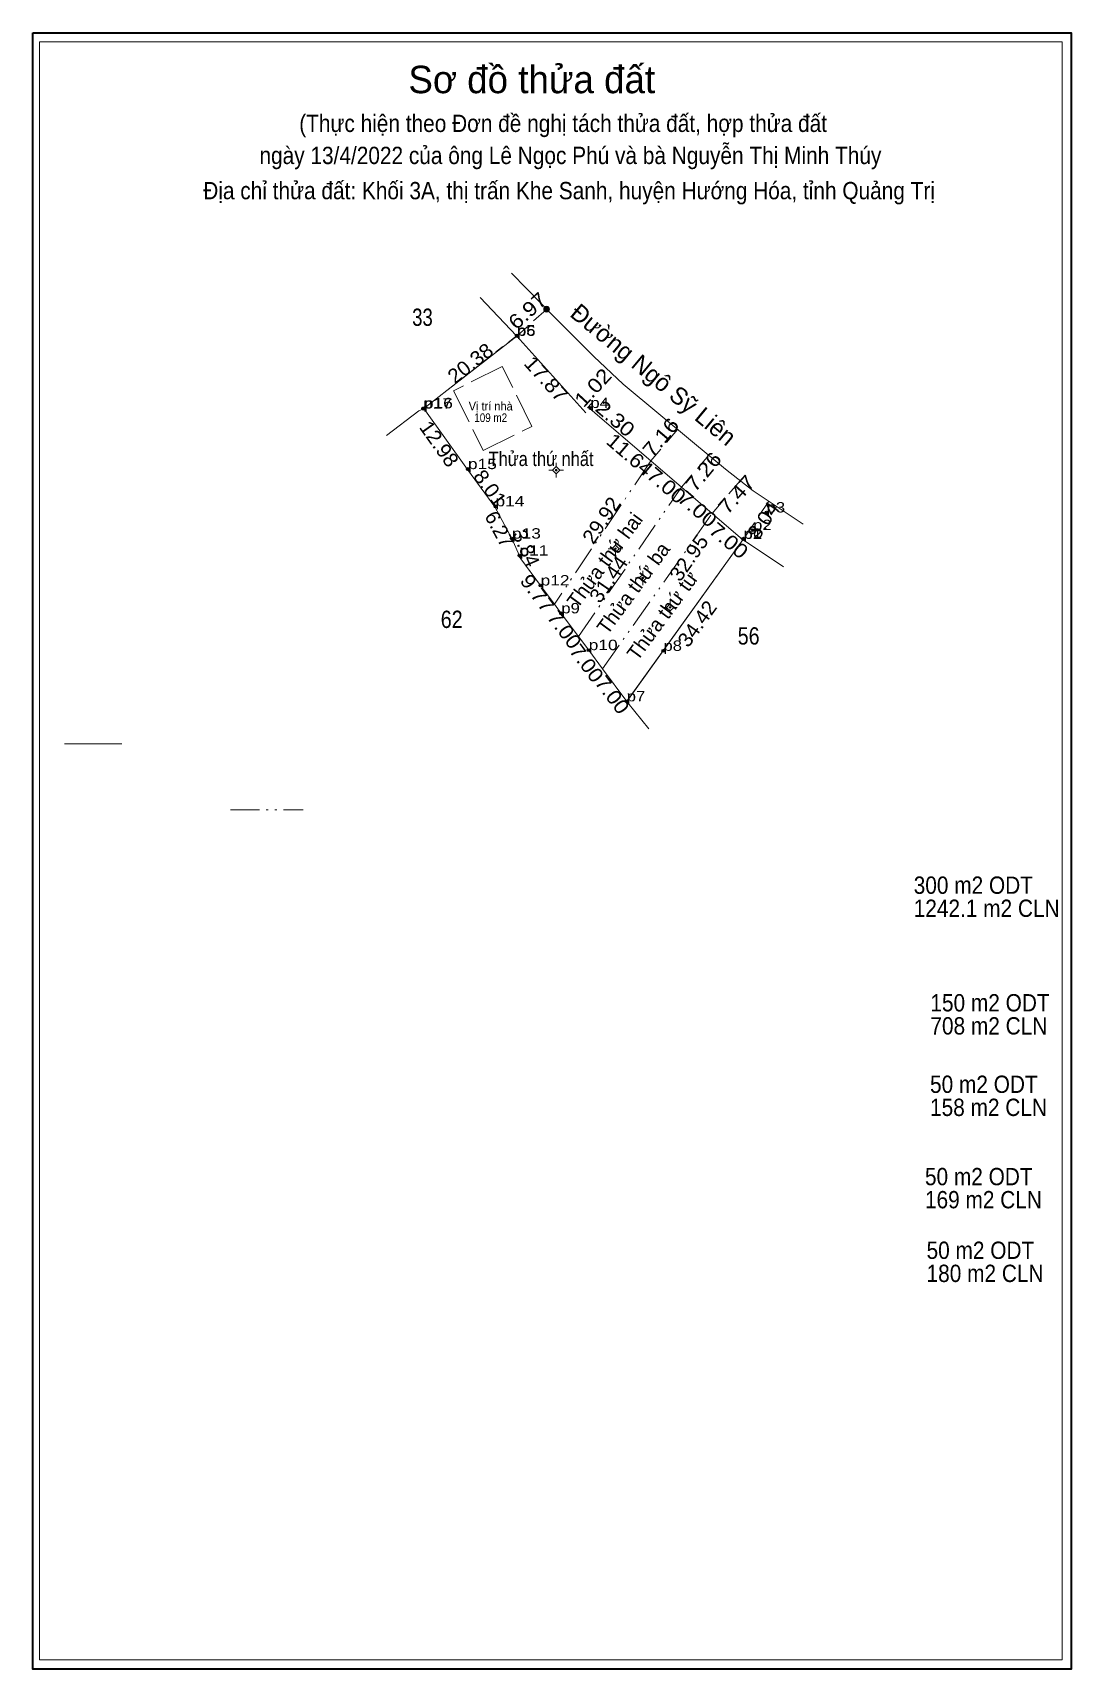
# Model space of a CAD drawing. Header units: metres. Extents: x 552269 to 552449, y 1838707 to 1838990.
import ezdxf
from ezdxf.enums import TextEntityAlignment as Align

# ---------------------------------------------------------------- set-up
doc = ezdxf.new("R2010")
doc.units = ezdxf.units.M
doc.header["$PDMODE"] = 32
doc.header["$PDSIZE"] = 0.5
for name, pattern in [('DASH_DOUBLE_DOT', [9.2, 5, -1.2, 0.3, -1.2, 0.3, -1.2]), ('LONG_DASHED', [7.5, 6, -1.5]), ('MEDIUM_DASHED', [4.5, 3, -1.5]), ('SHORT_DASHED', [2.7, 1.5, -1.2])]:
    doc.linetypes.add(name, pattern=pattern)
for name, color, linetype, lineweight in [('10', 7, 'Continuous', 13), ('11', 7, 'Continuous', 13), ('13', 7, 'MEDIUM_DASHED', 13), ('14', 7, 'LONG_DASHED', 13), ('17', 7, 'Continuous', 13), ('36', 7, 'Continuous', 13), ('4', 7, 'SHORT_DASHED', 13), ('5', 7, 'Continuous', 35), ('63', 7, 'DASH_DOUBLE_DOT', 13), ('9', 7, 'MEDIUM_DASHED', 13)]:
    doc.layers.add(name, color=color, linetype=linetype, lineweight=lineweight)
for name, color, linetype in [('12', 7, 'Continuous'), ('2', 7, 'Continuous'), ('7', 7, 'Continuous')]:
    doc.layers.add(name, color=color, linetype=linetype)

msp = doc.modelspace()

# ---------------------------------------------------------------- hatches: boundary and pattern name
at = {"layer": '11'}
for points in [[(552360.16, 1838914.61, 1), (552359.86, 1838914.61, 1)], [(552370.43, 1838901, 1), (552370.13, 1838901, 1)], [(552375.17, 1838895.92, 1), (552374.87, 1838895.92, 1)], [(552379.91, 1838890.83, 1), (552379.61, 1838890.83, 1)]]:
    msp.add_hatch(color=256, dxfattribs=at).paths.add_polyline_path(points)
at = {"layer": '13'}
msp.add_hatch(color=256, dxfattribs=at).paths.add_polyline_path([(552358.85, 1838942.5, 1), (552357.85, 1838942.5, 1)])

# ---------------------------------------------------------------- linework, layer by layer
at = {"layer": '10'}
for p, q in [((552341.07, 1838928.41), (552353.17, 1838937.83)), ((552365.13, 1838924.55), (552353.17, 1838937.83)), ((552337.1, 1838925.3), (552341.07, 1838928.41)), ((552366.16, 1838926.14), (552365.47, 1838925.39)), ((552392.36, 1838902.56), (552372.24, 1838874.54)), ((552392.4, 1838902.53), (552399.39, 1838897.86)), ((552372.24, 1838874.54), (552372.43, 1838874.29)), ((552372.43, 1838874.29), (552376.09, 1838869.78))]:
    msp.add_line(p, q, dxfattribs=at)
at = {"layer": '10', "linetype": 'SHORT_DASHED'}
for p, q in [((552337, 1838925.22), (552337.1, 1838925.3)), ((552353.4, 1838899.87), (552353.88, 1838899.23))]:
    msp.add_line(p, q, dxfattribs=at)
at = {"layer": '10', "linetype": 'DASH_DOUBLE_DOT'}
for p, q in [((552376.41, 1838916.22), (552359.71, 1838891.39)), ((552363.89, 1838885.78), (552381.73, 1838911.67)), ((552368.07, 1838880.17), (552387.04, 1838907.11))]:
    msp.add_line(p, q, dxfattribs=at)
at = {"layer": '10'}
for points in [[(552394.17, 1838911.01), (552389.38, 1838914.76), (552383.99, 1838919.23), (552371.62, 1838929.51), (552366.53, 1838934.31), (552360.05, 1838940.76), (552352.27, 1838948.74)], [(552346.83, 1838944.51), (552353.12, 1838937.88), (552353.17, 1838937.83)], [(552337, 1838925.22), (552336.23, 1838924.91), (552330.63, 1838920.6)], [(552337.1, 1838925.3), (552344.62, 1838914.72), (552349.39, 1838908.28), (552352.35, 1838902.75), (552353.88, 1838899.23)], [(552365.82, 1838925.3), (552367.57, 1838923.8), (552376.41, 1838916.22), (552381.73, 1838911.67), (552387.04, 1838907.11), (552392.36, 1838902.56)], [(552394.17, 1838911.01), (552398.33, 1838908.24), (552402.82, 1838905.25)], [(552353.88, 1838899.23), (552357.31, 1838894.62), (552359.71, 1838891.39), (552360.9, 1838889.79), (552363.89, 1838885.78), (552365.65, 1838883.42)], [(552365.65, 1838883.42), (552368.07, 1838880.17), (552372.24, 1838874.54)]]:
    msp.add_lwpolyline(points, dxfattribs=at)
at = {"layer": '11'}
for p, q in [((552359.39, 1838914.61), (552358.76, 1838914.61)), ((552360.01, 1838915.86), (552360.01, 1838915.23)), ((552360.01, 1838913.99), (552360.01, 1838913.36)), ((552361.26, 1838914.61), (552360.63, 1838914.61)), ((552370.28, 1838902.25), (552370.28, 1838901.63)), ((552369.65, 1838901), (552369.03, 1838901)), ((552370.28, 1838900.37), (552370.28, 1838899.75)), ((552371.53, 1838901), (552370.91, 1838901)), ((552375.02, 1838897.17), (552375.02, 1838896.55)), ((552374.39, 1838895.92), (552373.77, 1838895.92)), ((552375.02, 1838895.29), (552375.02, 1838894.67)), ((552376.27, 1838895.92), (552375.65, 1838895.92)), ((552379.13, 1838890.83), (552378.51, 1838890.83)), ((552379.76, 1838892.08), (552379.76, 1838891.45)), ((552381.01, 1838890.83), (552380.39, 1838890.83)), ((552379.76, 1838890.21), (552379.76, 1838889.58))]:
    msp.add_line(p, q, dxfattribs=at)
for points in [[(552360.01, 1838915.23), (552359.39, 1838914.61), (552360.01, 1838913.99), (552360.63, 1838914.61)], [(552370.28, 1838901.63), (552369.65, 1838901), (552370.28, 1838900.37), (552370.91, 1838901)], [(552375.02, 1838896.55), (552374.39, 1838895.92), (552375.02, 1838895.29), (552375.65, 1838895.92)], [(552379.76, 1838891.45), (552379.13, 1838890.83), (552379.76, 1838890.21), (552380.39, 1838890.83)]]:
    msp.add_lwpolyline(points, close=True, dxfattribs=at)
for centre in [(552360.01, 1838914.61), (552370.28, 1838901), (552375.02, 1838895.92), (552379.76, 1838890.83)]:
    msp.add_circle(centre, 0.15, dxfattribs=at)
at = {"layer": '13'}
for p, q in [((552358.34, 1838942.46), (552353.17, 1838937.83)), ((552396.86, 1838909.22), (552392.4, 1838902.53))]:
    msp.add_line(p, q, dxfattribs=at)
at = {"layer": '13', "linetype": 'Continuous'}
msp.add_circle((552358.35, 1838942.5), 0.5, dxfattribs=at)
at = {"layer": '14'}
msp.add_lwpolyline([(552347.38, 1838918.01), (552355.82, 1838922.2), (552350.68, 1838932.57), (552342.24, 1838928.38)], close=True, dxfattribs=at)
at = {"layer": '17'}
msp.add_line((552274.81, 1838867.21), (552284.75, 1838867.21), dxfattribs=at)
at = {"layer": '36'}
msp.add_line((552392.36, 1838902.56), (552372.28, 1838874.6), dxfattribs=at)
at = {"layer": '4'}
msp.add_line((552341.07, 1838928.41), (552353.12, 1838937.88), dxfattribs=at)
at = {"layer": '5'}
msp.add_lwpolyline([(552269.29, 1838990.41), (552449.29, 1838990.41), (552449.29, 1838706.81), (552269.29, 1838706.81)], close=True, dxfattribs=at)
at = {"layer": '5', "lineweight": 13}
msp.add_lwpolyline([(552447.69, 1838771.53), (552447.69, 1838708.42), (552270.47, 1838708.42), (552270.47, 1838988.81), (552447.69, 1838988.81)], close=True, dxfattribs=at)
at = {"layer": '63'}
msp.add_line((552303.57, 1838855.73), (552316.17, 1838855.73), dxfattribs=at)
at = {"layer": '7'}
for p in [(552353.2, 1838937.94), (552353.23, 1838937.86), (552336.96, 1838925.28), (552337.09, 1838925.33), (552365.94, 1838925.38), (552344.72, 1838914.79), (552349.49, 1838908.34), (552396.48, 1838907.27), (552352.35, 1838902.75), (552392.47, 1838902.73), (552392.47, 1838902.69), (552392.49, 1838902.68), (552394.14, 1838904.21), (552353.65, 1838899.8), (552357.31, 1838894.62), (552360.9, 1838889.79), (552365.66, 1838883.42), (552378.59, 1838883.29), (552372.24, 1838874.55)]:
    msp.add_point(p, dxfattribs=at)
at = {"layer": '9'}
for p, q in [((552381.07, 1838921.65), (552376.42, 1838916.22)), ((552386.46, 1838917.19), (552381.73, 1838911.67)), ((552391.9, 1838912.78), (552387.04, 1838907.11))]:
    msp.add_line(p, q, dxfattribs=at)

# ---------------------------------------------------------------- texts
at = {"layer": '10'}
msp.add_text('Đường Ngô Sỹ Liên', height=3, rotation=320.272, dxfattribs=at).set_placement((552375.911, 1838930.012), align=Align.CENTER)
at = {"layer": '12'}
for s, width, p in [('p5', 1.2, (552353.2, 1838937.94)), ('p5', 1.2, (552353.2, 1838937.94)), ('p6', 1.2, (552353.23, 1838937.86)), ('p6', 1.2, (552353.23, 1838937.86)), ('p17', 1.25, (552336.96, 1838925.28)), ('p17', 1.25, (552336.96, 1838925.28)), ('p16', 1.25, (552337.09, 1838925.33)), ('p16', 1.25, (552337.09, 1838925.33)), ('p4', 1.2, (552365.94, 1838925.38)), ('p4', 1.2, (552365.94, 1838925.38)), ('p15', 1.25, (552344.72, 1838914.79)), ('p15', 1.25, (552344.72, 1838914.79)), ('p14', 1.25, (552349.49, 1838908.34)), ('p14', 1.25, (552349.49, 1838908.34)), ('p3', 1.2, (552396.48, 1838907.27)), ('p3', 1.2, (552396.48, 1838907.27)), ('p2', 1.2, (552394.14, 1838904.21)), ('p2', 1.2, (552394.14, 1838904.21)), ('p13', 1.25, (552352.35, 1838902.75)), ('p13', 1.25, (552352.35, 1838902.75)), ('p1', 1.2, (552392.47, 1838902.69)), ('p1', 1.2, (552392.47, 1838902.69)), ('p1', 1.2, (552392.48, 1838902.73)), ('p1', 1.2, (552392.48, 1838902.73)), ('p2', 1.2, (552392.49, 1838902.68)), ('p2', 1.2, (552392.49, 1838902.68)), ('p11', 1.25, (552353.66, 1838899.8)), ('p11', 1.25, (552353.66, 1838899.8)), ('p12', 1.25, (552357.31, 1838894.62)), ('p12', 1.25, (552357.31, 1838894.62)), ('p12', 1.25, (552357.31, 1838894.62)), ('p12', 1.25, (552357.31, 1838894.62)), ('p9', 1.2, (552360.9, 1838889.79)), ('p9', 1.2, (552360.9, 1838889.79)), ('p9', 1.2, (552360.9, 1838889.79)), ('p9', 1.2, (552360.9, 1838889.79)), ('p10', 1.25, (552365.65, 1838883.42)), ('p10', 1.25, (552365.65, 1838883.42)), ('p10', 1.25, (552365.65, 1838883.42)), ('p10', 1.25, (552365.65, 1838883.42)), ('p8', 1.2, (552378.6, 1838883.29)), ('p8', 1.2, (552378.6, 1838883.29)), ('p7', 1.2, (552372.24, 1838874.54)), ('p7', 1.2, (552372.24, 1838874.54))]:
    msp.add_text(s, height=1.8, dxfattribs=dict(at, width=width)).set_placement(p)
at = {"layer": '13'}
for s, rotation, width, p in [('6.97', 42.036, 1.15, (552355.903, 1838941.297)), ('7.16', 49.729, 1.15, (552379.095, 1838919.477)), ('7.26', 50.602, 1.15, (552386.507, 1838913.557)), ('7.47', 48.022, 1.15, (552392.233, 1838909.554)), ('8.04', 56.211, 1.05, (552396.947, 1838905.195))]:
    msp.add_text(s, height=2.5, rotation=rotation, dxfattribs=dict(at, width=width)).set_placement(p, align=Align.CENTER)
for s, width, p in [('33', 0.8, (552336.84, 1838939.61)), ('62', 0.85, (552341.905, 1838887.26)), ('56', 0.85, (552393.375, 1838884.38))]:
    msp.add_text(s, height=3, dxfattribs=dict(at, width=width)).set_placement(p, align=Align.CENTER)
at = {"layer": '14', "width": 0.85}
msp.add_text('Thửa thứ nhất', height=2.5, dxfattribs=at).set_placement((552357.39, 1838915.32), align=Align.CENTER)
at = {"layer": '14'}
for s, p in [('Thửa thứ hai', (552369.449, 1838898.264)), ('Thửa thứ ba', (552374.398, 1838893.414)), ('Thửa thứ tư', (552379.456, 1838888.664))]:
    msp.add_text(s, height=2.5, rotation=53.643, dxfattribs=at).set_placement(p, align=Align.CENTER)
at = {"layer": '2', "width": 0.9}
for s, p in [('300 m2 ODT', (552421.98, 1838841.19)), ('1242.1 m2 CLN', (552421.98, 1838837.19)), ('150 m2 ODT', (552424.87, 1838820.81)), ('708 m2 CLN', (552424.87, 1838816.81)), ('50 m2 ODT', (552424.81, 1838806.69)), ('158 m2 CLN', (552424.81, 1838802.69)), ('50 m2 ODT', (552423.93, 1838790.69)), ('169 m2 CLN', (552423.93, 1838786.69)), ('50 m2 ODT', (552424.21, 1838777.92)), ('180 m2 CLN', (552424.21, 1838773.92))]:
    msp.add_text(s, height=3, dxfattribs=at).set_placement(p)
at = {"layer": '5'}
msp.add_text('Sơ đồ thửa đất', height=4.76, dxfattribs=at).set_placement((552355.785, 1838979.93), align=Align.CENTER)
at = {"layer": '5', "width": 0.9}
for s, p in [('(Thực hiện theo Đơn đề nghị tách thửa đất, hợp thửa đất ', (552361.715, 1838973.21)), ('ngày 13/4/2022 của ông Lê Ngọc Phú và bà Nguyễn Thị Minh Thúy', (552362.48, 1838967.65)), ('Địa chỉ thửa đất: Khối 3A, thị trấn Khe Sanh, huyện Hướng Hóa, tỉnh Quảng Trị', (552362.255, 1838961.55))]:
    msp.add_text(s, height=3, dxfattribs=at).set_placement(p, align=Align.CENTER)
at = {"layer": '63'}
for s, rotation, width, p in [('20.38', 37.944, 1.05, (552345.911, 1838932.16)), ('17.87', 312.006, 1.1, (552357.341, 1838929.582)), ('1.02', 47.386, 1.15, (552367.311, 1838928.064)), ('2.30', 319.399, 1.15, (552369.442, 1838922.59)), ('12.98', 305.404, 1.05, (552338.711, 1838918.444)), ('11.64', 319.388, 1.1, (552371.976, 1838916.342)), ('8.01', 306.527, 1.05, (552347.541, 1838910.759)), ('7.00', 319.461, 1.15, (552378.313, 1838911.015)), ('7.00', 319.345, 1.15, (552383.691, 1838906.936)), ('29.92', 56.076, 1.05, (552368.903, 1838905.227)), ('7.00', 319.461, 1.15, (552389.113, 1838901.455)), ('32.95', 54.848, 1.05, (552384.03, 1838898.7)), ('31.44', 55.43, 1.05, (552370.107, 1838894.986)), ('9.77', 306.635, 1.1, (552355.738, 1838892.521)), ('34.42', 54.315, 1.05, (552385.466, 1838887.271)), ('7.00', 306.69, 1.1, (552360.441, 1838886.212)), ('7.00', 306.69, 1.1, (552364.291, 1838880.392)), ('7.00', 307.083, 1.1, (552368.738, 1838874.909))]:
    msp.add_text(s, height=2.5, rotation=rotation, dxfattribs=dict(at, width=width)).set_placement(p, align=Align.CENTER)
for s, width, p in [('Vị trí nhà', 0.95, (552348.665, 1838924.95)), ('109 m2', 0.85, (552348.67, 1838922.95))]:
    msp.add_text(s, height=1.5, dxfattribs=dict(at, width=width)).set_placement(p, align=Align.CENTER)
for s, rotation, p in [('6.27', 298.158, (552349.065, 1838903.785)), ('3.84', 293.493, (552353.679, 1838900.568))]:
    msp.add_text(s, height=2.5, rotation=rotation, dxfattribs=at).set_placement(p, align=Align.CENTER)

doc.saveas('drawing.dxf')
